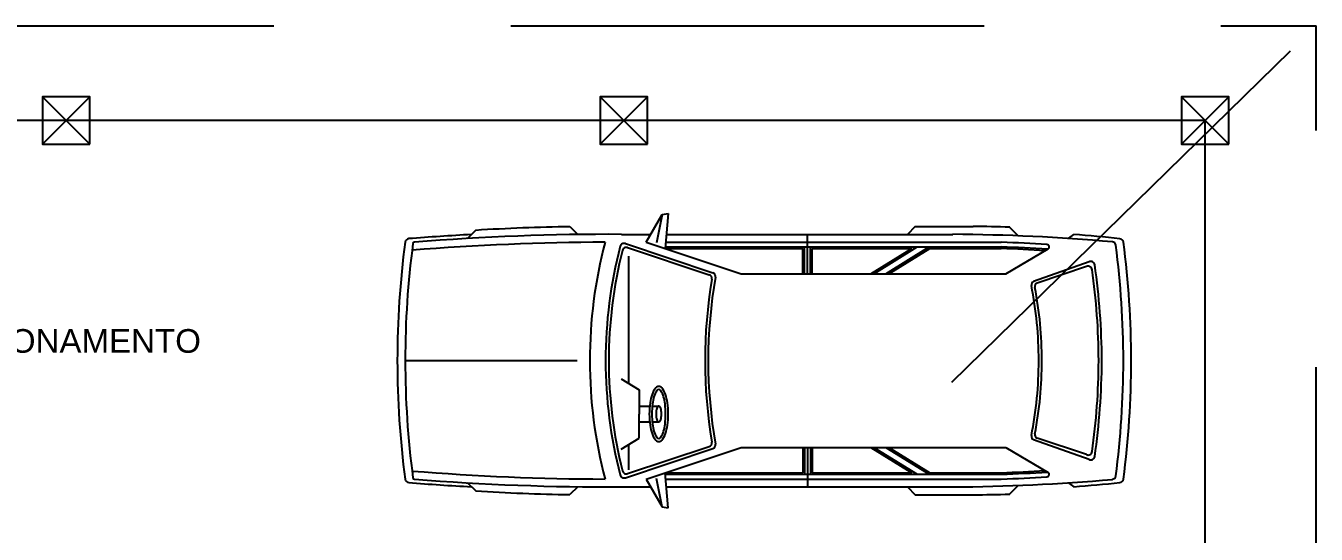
# Model space of a CAD drawing. Extents: x -109 to 1815, y -14679 to 345.
# Drawn here: x 47.65 to 55.83, y 8.07 to 11.29 of the extents above; entities that cross this region are included whole.
import ezdxf

# ---------------------------------------------------------------- set-up
doc = ezdxf.new("R2010")
doc.units = 0
doc.header["$MEASUREMENT"] = 0
doc.linetypes.add('HIDDEN', pattern=[0.375, 0.25, -0.125])
for name, color, linetype in [('PILAR', 5, 'CONTINUOUS'), ('PROJCASA', 3, 'HIDDEN'), ('REG120-160', 4, 'CONTINUOUS'), ('VARANDA', 1, 'CONTINUOUS')]:
    doc.layers.add(name, color=color, linetype=linetype)
doc.styles.add('REGUA120', font='arial.ttf')

msp = doc.modelspace()

# ---------------------------------------------------------------- linework, layer by layer
at = {"layer": 'PILAR'}
for p, q in [((47.7558, 10.8421), (48.0558, 10.5421)), ((47.7558, 10.5421), (48.0558, 10.8421)), ((51.2889, 10.8424), (51.5889, 10.5424)), ((51.2889, 10.5424), (51.5889, 10.8424)), ((54.9727, 10.8423), (55.2727, 10.5423)), ((54.9727, 10.5423), (55.2727, 10.8423)), ((54.9727, 10.8423), (55.2727, 10.5423)), ((54.9727, 10.5423), (55.2727, 10.8423))]:
    msp.add_line(p, q, dxfattribs=at)
for points in [[(48.0558, 10.5421), (48.0558, 10.8421), (47.7558, 10.8421), (47.7558, 10.5421)], [(51.5889, 10.5424), (51.5889, 10.8424), (51.2889, 10.8424), (51.2889, 10.5424)], [(55.2727, 10.5423), (55.2727, 10.8423), (54.9727, 10.8423), (54.9727, 10.5423)]]:
    msp.add_lwpolyline(points, close=True, dxfattribs=at)
at = {"layer": 'PROJCASA', "ltscale": 12}
for p in [(32.7227, 11.2923), (47.0846, 2.7423), (55.8262, 1.6302)]:
    msp.add_line(p, (55.8262, 11.2923), dxfattribs=at)
at = {"layer": 'VARANDA'}
for p, q in [((55.1227, 10.6923), (44.3727, 10.6923)), ((55.1227, 2.2302), (55.1227, 10.6923)), ((51.5821, 9.9215), (51.6818, 10.0975)), ((51.6818, 10.0975), (51.6466, 9.9172)), ((51.6818, 10.0975), (51.7198, 10.1031)), ((51.7198, 10.1031), (51.7021, 9.8815)), ((50.5009, 9.9969), (50.4474, 9.9434)), ((51.098, 10.0201), (51.1474, 9.9707)), ((53.286, 10.0215), (53.236, 9.9715)), ((53.286, 10.0215), (53.6534, 10.0215)), ((53.8841, 10.0169), (53.936, 9.9651)), ((51.424, 9.9715), (51.6104, 9.9715)), ((51.4492, 9.9131), (52.0035, 9.7283)), ((51.5821, 9.9215), (52.1821, 9.7215)), ((51.7053, 9.9215), (53.8312, 9.9215)), ((51.7093, 9.9715), (53.524, 9.9715)), ((52.6032, 9.7215), (52.6032, 9.9715)), ((54.2589, 9.9474), (54.2898, 9.9702)), ((51.4632, 9.8873), (51.9808, 9.7148)), ((51.4716, 9.0261), (51.4716, 9.8341)), ((51.7021, 9.8815), (52.5732, 9.8815)), ((51.7029, 9.8915), (53.8312, 9.8915)), ((52.5732, 9.7215), (52.5732, 9.8815)), ((52.5832, 9.7215), (52.5832, 9.8915)), ((52.6232, 9.7215), (52.6232, 9.8915)), ((52.6332, 9.8815), (53.2634, 9.8815)), ((52.6332, 9.7215), (52.6332, 9.8815)), ((53.0053, 9.7215), (53.2634, 9.8815)), ((53.0243, 9.7215), (53.2985, 9.8915)), ((53.1002, 9.7215), (53.3744, 9.8915)), ((53.1192, 9.7215), (53.3773, 9.8815)), ((53.3773, 9.8815), (53.8312, 9.8815)), ((53.8607, 9.7215), (54.1274, 9.8792)), ((54.387, 9.7975), (54.0352, 9.6733)), ((54.3707, 9.7669), (54.0574, 9.6621)), ((52.1821, 9.7215), (53.8607, 9.7215)), ((50.0545, 9.1715), (51.1448, 9.1715)), ((51.4223, 9.0563), (51.5372, 8.9859)), ((51.5372, 8.9859), (51.5372, 8.8334)), ((51.5372, 8.8834), (51.6035, 8.8834)), ((51.5372, 8.6809), (51.5372, 8.8334)), ((51.6199, 8.8834), (51.6609, 8.8834)), ((51.5372, 8.7834), (51.6035, 8.7834)), ((51.6199, 8.7834), (51.6609, 8.7834)), ((51.4223, 8.6105), (51.5372, 8.6809)), ((54.387, 8.5456), (54.0352, 8.6697)), ((54.3707, 8.5761), (54.0574, 8.681)), ((51.4492, 8.4299), (52.0035, 8.6147)), ((51.4632, 8.4557), (51.9808, 8.6282)), ((51.4716, 8.4791), (51.4716, 8.6407)), ((51.5821, 8.4215), (52.1821, 8.6215)), ((52.1821, 8.6215), (53.8607, 8.6215)), ((52.5732, 8.6215), (52.5732, 8.4615)), ((52.5832, 8.6215), (52.5832, 8.4515)), ((52.6032, 8.6215), (52.6032, 8.3715)), ((52.6232, 8.6215), (52.6232, 8.4515)), ((52.6332, 8.6215), (52.6332, 8.4615)), ((53.0053, 8.6215), (53.2634, 8.4615)), ((53.0243, 8.6215), (53.2985, 8.4515)), ((53.1002, 8.6215), (53.3744, 8.4515)), ((53.1192, 8.6215), (53.3773, 8.4615)), ((53.8607, 8.6215), (54.1274, 8.4638)), ((51.5821, 8.4215), (51.6818, 8.2455)), ((51.6818, 8.2455), (51.6466, 8.4258)), ((51.7198, 8.2399), (51.7021, 8.4615)), ((51.7021, 8.4615), (52.5732, 8.4615)), ((51.7029, 8.4515), (53.8312, 8.4515)), ((51.7029, 8.4515), (53.2985, 8.4515)), ((51.7053, 8.4215), (53.8312, 8.4215)), ((52.6332, 8.4615), (53.2634, 8.4615)), ((53.3773, 8.4615), (53.8312, 8.4615)), ((50.4474, 8.3997), (50.5009, 8.3461)), ((51.1474, 8.3723), (51.098, 8.323)), ((51.424, 8.3715), (51.6104, 8.3715)), ((51.7093, 8.3715), (53.524, 8.3715)), ((53.236, 8.3715), (53.286, 8.3215)), ((53.936, 8.3779), (53.8841, 8.3261)), ((54.2589, 8.3956), (54.2898, 8.3728)), ((53.286, 8.3215), (53.6534, 8.3215)), ((51.6818, 8.2455), (51.7198, 8.2399))]:
    msp.add_line(p, q, dxfattribs=at)
for points in [[(51.6609, 9.0084, 0.22377), (51.6423, 8.9997, 0.090414), (51.6186, 8.9571, 0.047239), (51.6061, 8.905, 0.035198), (51.601, 8.8334, 0.035198), (51.6061, 8.7617, 0.047239), (51.6186, 8.7097, 0.090414), (51.6423, 8.6671, 0.22377), (51.6609, 8.6584, 0.22377), (51.6794, 8.6671, 0.090414), (51.7032, 8.7097, 0.047239), (51.7157, 8.7617, 0.035198), (51.7207, 8.8334, 0.035198), (51.7157, 8.905, 0.047239), (51.7032, 8.9571, 0.090414), (51.6794, 8.9997, 0.22377)], [(51.6609, 8.9884, 0.249518), (51.6481, 8.9816, 0.080335), (51.6303, 8.943, 0.039271), (51.6213, 8.8971, 0.028768), (51.6177, 8.8334, 0.028768), (51.6213, 8.7697, 0.039271), (51.6303, 8.7238, 0.080335), (51.6481, 8.6852, 0.249518), (51.6609, 8.6784, 0.249518), (51.6736, 8.6852, 0.080335), (51.6915, 8.7238, 0.039271), (51.7005, 8.7697, 0.028768), (51.7041, 8.8334, 0.028768), (51.7005, 8.8971, 0.039271), (51.6915, 8.943, 0.080335), (51.6736, 8.9816, 0.249518)], [(51.6609, 8.7834, 0.22377), (51.6662, 8.7859, 0.090414), (51.673, 8.798, 0.047239), (51.6766, 8.8129, 0.035198), (51.678, 8.8334, 0.035198), (51.6766, 8.8539, 0.047239), (51.673, 8.8688, 0.090414), (51.6662, 8.8809, 0.22377), (51.6609, 8.8834, 0.22377), (51.6556, 8.8809, 0.090414), (51.6488, 8.8688, 0.047239), (51.6452, 8.8539, 0.035198), (51.6438, 8.8334, 0.035198), (51.6452, 8.8129, 0.047239), (51.6488, 8.798, 0.090414), (51.6556, 8.7859, 0.22377)]]:
    msp.add_lwpolyline(points, format="xyb", close=True, dxfattribs=at)
for centre, radius, start, end in [((51.3023, -2.9532), 12.9748, 90.90213, 93.5413), ((53.5802, 0.5278), 9.494, 88.16536, 89.55552), ((55.7045, 9.1715), 5.7, 172.42888, 187.57112), ((50.079, 9.9192), 0.025, 95.16262, 172.42888), ((55.7045, 9.1715), 5.65, 172.45314, 187.54686), ((51.4496, -7.9743), 17.9709, 93.11149, 94.38139), ((51.3658, -5.8866), 15.8082, 90.16425, 94.60047), ((50.1133, 9.9122), 0.01, 95.0135, 172.45314), ((51.3552, -5.6688), 15.6404, 89.74791, 94.55728), ((54.1865, 9.1715), 2.9625, 165.33343, 194.66657), ((54.1865, 9.1715), 2.8625, 165.34511, 194.65489), ((51.4413, 9.8894), 0.025, 71.56505, 165.34511), ((53.44, -2.4693), 12.4411, 84.95141, 89.61319), ((53.5041, 0.4273), 9.4998, 86.2793, 88.02688), ((54.1197, 9.8921), 0.015, 300.59769, 86.92912), ((53.5812, 0.5278), 9.469, 83.92878, 85.70865), ((54.5323, 9.8987), 0.025, 7.42743, 84.2048), ((48.9545, 9.1715), 5.65, 352.57257, 7.42743), ((54.5801, 9.9188), 0.025, 7.56699, 83.92878), ((48.9545, 9.1715), 5.7, 352.43301, 7.56699), ((54.1865, 9.1715), 2.8425, 165.77969, 194.22031), ((51.4553, 9.8636), 0.025, 71.56505, 165.77969), ((53.5035, 0.3633), 9.5339, 86.27106, 88.03041), ((53.5066, 0.5356), 9.3515, 86.31282, 88.01129), ((54.3819, 9.7446), 0.025, 6.98274, 116.56505), ((54.3982, 9.7751), 0.025, 7.27118, 116.56505), ((50.1209, 9.1479), 4.3275, 0.31295, 7.96605), ((50.0711, 9.1478), 4.3973, 0.30945, 8.24364), ((55.024, 9.1715), 3.07, 170.33539, 189.66461), ((55.024, 9.1715), 3.05, 170.01595, 189.98405), ((51.9729, 9.6911), 0.025, 350.33539, 71.56505), ((51.9956, 9.7046), 0.025, 350.01595, 71.56505), ((54.0464, 9.6509), 0.025, 116.56505, 190.03865), ((54.0686, 9.6397), 0.025, 116.56505, 189.7621), ((51.6274, 9.1714), 2.4411, 0.0027, 11.22472), ((51.644, 9.1714), 2.4444, 0.00255, 10.94363), ((51.6274, 9.1716), 2.4411, 348.77528, 359.9973), ((51.644, 9.1716), 2.4444, 349.05637, 359.99745), ((50.1209, 9.1951), 4.3275, 352.03395, 359.68705), ((50.0711, 9.1953), 4.3973, 351.75636, 359.69055), ((54.0464, 8.6921), 0.025, 169.96135, 243.43495), ((54.0686, 8.7033), 0.025, 170.2379, 243.43495), ((51.9729, 8.6519), 0.025, 288.43495, 9.66461), ((51.9956, 8.6384), 0.025, 288.43495, 9.98405), ((54.3819, 8.5984), 0.025, 243.43495, 353.01726), ((54.3982, 8.5679), 0.025, 243.43495, 352.72882), ((51.3658, 24.2296), 15.8082, 265.39953, 269.83575), ((50.1133, 8.4308), 0.01, 187.54686, 264.9865), ((51.4413, 8.4536), 0.025, 194.65489, 288.43495), ((51.4553, 8.4794), 0.025, 194.22031, 288.43495), ((53.5066, 17.8074), 9.3515, 271.98871, 273.68718), ((53.5035, 17.9798), 9.5339, 271.96959, 273.72894), ((53.5041, 17.9157), 9.4998, 271.97312, 273.7207), ((54.1197, 8.4509), 0.015, 273.07088, 59.40231), ((54.5323, 8.4444), 0.025, 275.7952, 352.57257), ((54.5801, 8.4242), 0.025, 276.07122, 352.43301), ((50.079, 8.4238), 0.025, 187.57112, 264.83738), ((51.4496, 26.3173), 17.9709, 265.61861, 266.88851), ((51.3552, 24.0118), 15.6404, 265.44272, 270.25209), ((51.3023, 21.2962), 12.9748, 266.4587, 269.09787), ((53.44, 20.8123), 12.4411, 270.38681, 275.04859), ((53.5812, 17.8152), 9.469, 274.29135, 276.07122), ((53.5802, 17.8152), 9.494, 270.44448, 271.83464)]:
    msp.add_arc(centre, radius, start, end, dxfattribs=at)

# ---------------------------------------------------------------- texts
at = {"layer": 'REG120-160', "ltscale": 0.35, "style": 'REGUA120'}
msp.add_text('ESTACIONAMENTO', height=0.15, dxfattribs=at).set_placement((46.7928, 9.2212))

doc.saveas('drawing.dxf')
